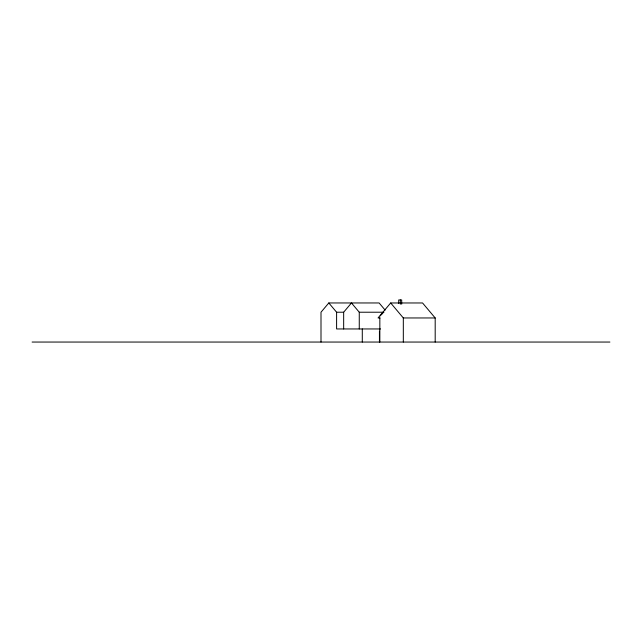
<?xml version="1.0" encoding="UTF-8"?>
<svg xmlns="http://www.w3.org/2000/svg" width="642" height="642" viewBox="0 0 642 642"><rect width="100%" height="100%" fill="white"/><g stroke="black" fill="none" stroke-linecap="round" stroke-linejoin="round"><path stroke-width="0.96" d="M385.12 310.086L379.117 302.96L328.8 302.96L321 312.221L321 342.05M343.663 328.953L343.663 312.221L351.463 302.96L359.263 312.221L359.263 328.953M435.188 342.05L435.188 317.959L422.556 302.968L390.689 302.968L378.05 317.959L380.048 317.959M380.265 315.864L383.049 312.55M382.006 313.962L383.122 312.638M328.8 302.96L336.601 312.221L343.663 312.221M359.263 312.221L383.956 312.221M390.689 302.968L403.32 317.959L435.188 317.959M380.578 328.953L336.601 328.953L336.601 312.221M32.1 342.05L609.9 342.05M403.32 317.959L403.32 342.05M401.699 304.196L401.699 299.95L398.706 299.95L398.706 303.345M400.335 299.95L400.335 304.196M379.839 317.959L379.839 342.05M379.438 331.136L379.438 342.05M362.289 328.953L362.289 342.05"/></g></svg>
